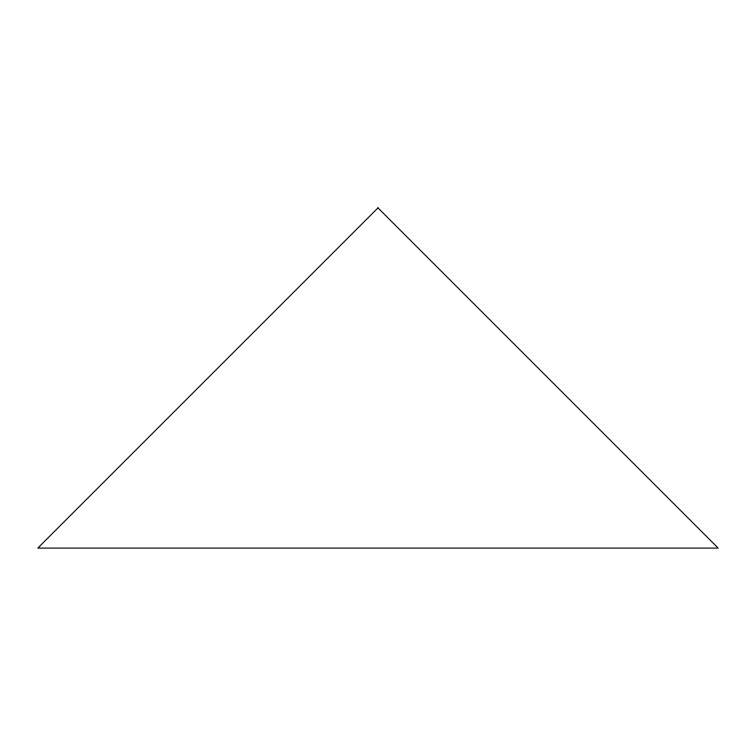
<?xml version="1.0" encoding="UTF-8"?>
<svg xmlns="http://www.w3.org/2000/svg" width="756" height="756" viewBox="0 0 756 756"><rect width="100%" height="100%" fill="white"/><g stroke="black" fill="none" stroke-linecap="round" stroke-linejoin="round"><path stroke-width="1.13" d="M378 207.9L37.8 548.1L718.2 548.1L378 207.9"/></g></svg>
